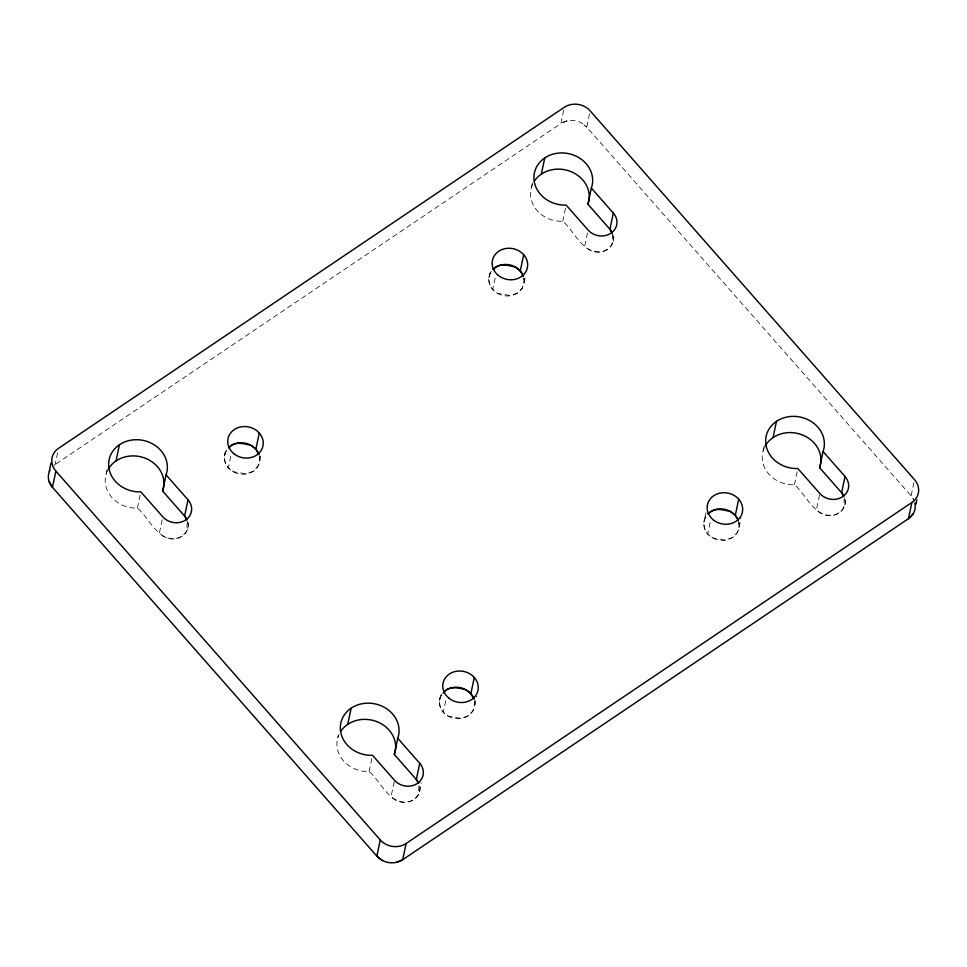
<?xml version="1.0" encoding="UTF-8"?>
<svg xmlns="http://www.w3.org/2000/svg" width="967" height="967" viewBox="0 0 967 967"><rect width="100%" height="100%" fill="white"/><g stroke="black" fill="none" stroke-linecap="round" stroke-linejoin="round"><path stroke-width="0.73" stroke-dasharray="4.83 3.63" d="M187.235 522.446L186.655 530.593L185.495 532.732A16.366 14.372 11.9 0 1 177.602 538.063C158.153 542.753 149.45 517.974 137.411 508.062A29.53 25.928 11.9 0 1 107.615 470.385M418.953 785.893L418.36 794.052L417.2 796.192A16.366 14.372 11.9 0 1 409.307 801.51C389.858 806.2 381.155 781.421 369.116 771.509A29.53 25.928 11.9 0 1 338.97 734.582M612.643 234.304L611.966 243.817L610.793 245.956A16.366 14.372 11.9 0 1 602.9 251.275C583.452 255.965 574.749 231.186 562.709 221.274A29.53 25.928 11.9 0 1 532.926 183.597M844.348 497.751L843.671 507.264L842.511 509.404A16.366 14.372 11.9 0 1 834.606 514.734C815.169 519.424 806.466 494.645 794.427 484.721A29.53 25.928 11.9 0 1 764.631 447.044M187.876 528.357L189.036 520.633M419.581 791.804L421.128 782.678M613.175 241.569L614.347 233.857M844.892 505.028L846.052 497.304M259.748 460.957L261.295 452.955M524.162 282.666L525.697 274.664M474.773 705.427L476.562 696.095M705.97 512.715L703.831 522.253M739.175 527.136L740.976 517.804M54.092 465.284A18.458 16.197 11.9 0 1 55.131 464.535L57.609 452.749M106.104 474.241L107.518 467.484M137.411 508.062L140.203 494.802M162.178 519.787L159.386 533.047A16.33 14.336 11.9 0 0 179.789 537.555A16.33 14.336 11.9 0 0 187.429 520.766M259.277 456.448L259.688 460.292L257.814 466.42L253.294 471.255L245.969 473.89L233.265 471.691L228.297 467.81L231.089 454.55M337.809 737.688L338.377 734.993M369.116 771.509L371.908 758.249M523.691 278.158L524.09 282.001L522.228 288.13L517.696 292.965L510.383 295.6L497.667 293.388L492.711 289.52L495.503 276.26M394.198 781.759L391.091 796.494A16.33 14.336 11.9 0 0 410.975 801.22A16.33 14.336 11.9 0 0 419.473 785.24M531.403 187.453L532.829 180.708M563.688 110.238L560.896 123.498L55.131 464.535M474.289 700.918L474.7 704.762L472.839 710.89L468.306 715.725L460.981 718.36L448.277 716.16L443.309 712.28L446.101 699.02M562.709 221.274L565.514 208.014M589.519 113.804L586.727 127.064L911.119 495.89A18.458 16.197 11.9 0 1 913.344 499.069M587.489 232.999L584.697 246.259A16.33 14.336 11.9 0 0 604.568 250.985A16.33 14.336 11.9 0 0 613.066 235.005M738.703 522.627L739.102 526.471L737.241 532.599L732.72 537.434L725.395 540.07L712.691 537.87L707.723 533.989L710.83 519.255M763.12 450.912L764.534 444.155M794.427 484.721L797.219 471.461M819.508 494.983L816.402 509.718A16.33 14.336 11.9 0 0 836.274 514.444A16.33 14.336 11.9 0 0 844.783 498.464M913.912 482.63L911.119 495.89L913.996 500.435M224.404 456.073L226.024 449.196M488.818 277.783L490.438 270.905M439.417 700.543L441.037 693.677M226.338 450.61C223.546 456.231 224.175 462.975 228.297 467.81M490.752 272.319C487.96 277.94 488.577 284.685 492.711 289.52M441.351 695.08C438.559 700.7 439.187 707.457 443.309 712.28M705.765 516.789C702.973 522.41 703.601 529.154 707.723 533.989M567.23 120.827L560.896 123.498A18.458 16.197 11.9 0 1 586.727 127.064L581.203 122.749M474.604 701.111A17.853 15.677 11.9 0 1 453.04 718.13A17.853 15.677 11.9 0 1 442.765 693.001M738.74 521.684A17.853 15.677 11.9 0 1 718.082 539.985A17.853 15.677 11.9 0 1 707.179 514.71M523.993 278.351A17.853 15.677 11.9 0 1 502.429 295.37A17.853 15.677 11.9 0 1 492.155 270.24M259.313 455.505A17.853 15.677 11.9 0 1 239.296 473.939A17.853 15.677 11.9 0 1 227.015 449.45"/><path stroke-width="1.45" d="M49.305 471.134L51.009 463.036M396.361 862.383L402.695 859.711L908.46 518.675L911.869 502.465A18.458 16.197 11.9 0 0 914.54 479.692L590.136 110.854A18.458 16.197 11.9 0 0 564.305 107.289L58.54 448.325A18.458 16.197 11.9 0 0 55.881 471.11L52.46 487.308L376.864 856.146L382.376 860.461M116.04 460.921L119.449 444.711M187.018 519.763A16.33 14.336 11.9 0 0 184.6 516.04L162.625 491.055L166.046 474.845A29.53 25.928 11.9 0 0 142.935 440.348A29.53 25.928 11.9 0 0 108.63 463.471A29.53 25.928 11.9 0 0 140.819 491.852L162.807 516.837A16.33 14.336 11.9 0 0 185.664 519.992A16.33 14.336 11.9 0 0 188.021 499.83L166.046 474.845M188.021 499.83L184.6 516.04L186.655 519.823M258.951 454.538L255.868 449.22L259.277 433.011M347.745 724.368L351.166 708.17M418.735 783.21A16.33 14.336 11.9 0 0 416.318 779.499L394.331 754.502L397.751 738.292A29.53 25.928 11.9 0 0 374.64 703.795A29.53 25.928 11.9 0 0 340.336 726.93A29.53 25.928 11.9 0 0 372.537 755.3L394.512 780.284A16.33 14.336 11.9 0 0 417.369 783.451A16.33 14.336 11.9 0 0 419.726 763.289L397.751 738.292M55.881 471.11L380.273 839.936L376.864 856.146A18.458 16.197 11.9 0 0 402.695 859.711L406.104 843.502L911.869 502.465M523.352 276.248L520.27 270.929L523.691 254.72M541.339 174.133L544.759 157.923M419.726 763.289L416.318 779.499L418.36 783.27M473.963 699.008L470.881 693.69L474.289 677.48M612.329 232.974A16.33 14.336 11.9 0 0 609.911 229.252L587.936 204.267L591.345 188.057A29.53 25.928 11.9 0 0 568.233 153.56A29.53 25.928 11.9 0 0 533.929 176.695A29.53 25.928 11.9 0 0 566.13 205.064L588.105 230.049A16.33 14.336 11.9 0 0 610.975 233.216A16.33 14.336 11.9 0 0 613.32 213.054L591.345 188.057M613.32 213.054L609.911 229.252L611.966 233.035M738.377 520.717L735.295 515.399L738.703 499.19M773.056 437.592L776.465 421.382M843.55 495.442A16.33 14.336 11.9 0 0 841.616 492.711L819.641 467.726L823.062 451.516A29.53 25.928 11.9 0 0 799.951 417.007A29.53 25.928 11.9 0 0 765.646 440.142A29.53 25.928 11.9 0 0 797.835 468.512L819.823 493.508A16.33 14.336 11.9 0 0 842.68 496.663A16.33 14.336 11.9 0 0 845.037 476.501L823.062 451.516M845.037 476.501L841.616 492.711L843.671 496.494M915.991 503.964L916.849 499.915M913.029 513.997L908.46 518.675A18.458 16.197 11.9 0 0 914.83 502.913M229.058 447.709C234.534 440.747 243.744 443.768 250.9 445.34L255.868 449.22M493.472 269.418C498.936 262.456 508.158 265.466 515.314 267.049L520.27 270.929M443.164 693.146C448.483 685.422 458.382 687.73 465.913 689.809L470.881 693.69M708.485 513.888C713.96 506.926 723.171 509.947 730.327 511.519L735.295 515.399M49.112 481.542L52.46 487.308A18.458 16.197 11.9 0 1 49.921 470.325M406.104 843.502A18.458 16.197 11.9 0 1 380.273 839.936M340.831 731.245A29.53 25.928 11.9 0 1 378.061 722.131A29.53 25.928 11.9 0 1 394.331 754.502M108.28 469.14A29.53 25.928 11.9 0 1 145.534 458.334A29.53 25.928 11.9 0 1 162.625 491.055M534.425 181.01A29.53 25.928 11.9 0 1 571.654 171.896A29.53 25.928 11.9 0 1 587.936 204.267M765.139 446.101A29.53 25.928 11.9 0 1 802.38 434.932A29.53 25.928 11.9 0 1 819.641 467.726M443.575 692.142A17.853 15.677 11.9 0 1 460.522 687.694A17.853 15.677 11.9 0 1 473.975 698.851M707.977 513.852A17.853 15.677 11.9 0 1 724.936 509.391A17.853 15.677 11.9 0 1 738.389 520.56M492.965 269.382A17.853 15.677 11.9 0 1 509.911 264.922A17.853 15.677 11.9 0 1 523.365 276.091M228.55 447.673A17.853 15.677 11.9 0 1 258.503 453.281M448.833 698.101A17.853 15.677 11.9 0 0 477.94 690.631A17.853 15.677 11.9 0 0 454.756 671.606A17.853 15.677 11.9 0 0 448.833 698.101M713.235 519.811A17.853 15.677 11.9 0 0 742.354 512.341A17.853 15.677 11.9 0 0 719.17 493.315A17.853 15.677 11.9 0 0 713.235 519.811M498.223 275.341A17.853 15.677 11.9 0 0 527.341 267.871A17.853 15.677 11.9 0 0 504.158 248.845A17.853 15.677 11.9 0 0 498.223 275.341M233.809 453.632A17.853 15.677 11.9 0 0 262.927 446.162A17.853 15.677 11.9 0 0 239.743 427.136A17.853 15.677 11.9 0 0 233.809 453.632"/></g></svg>
